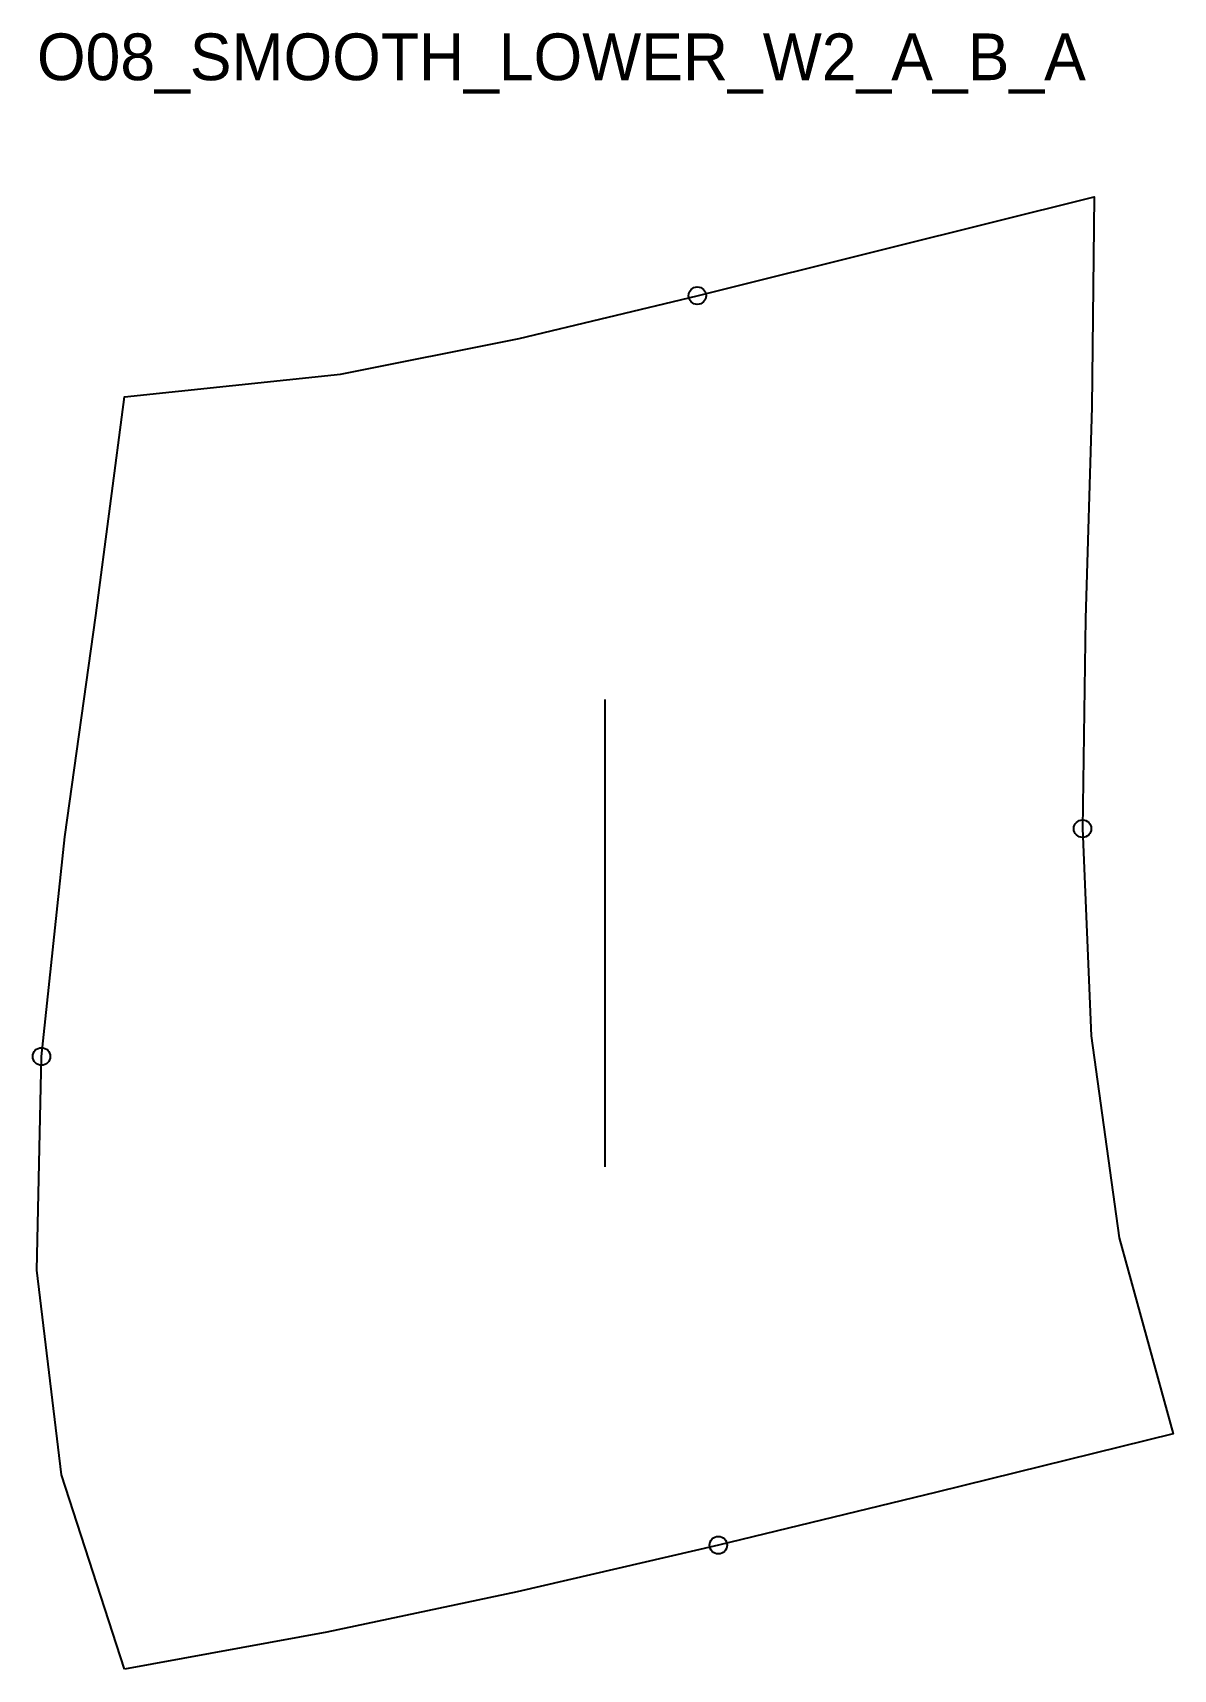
# Model space of a CAD drawing. Header units: millimetres. Extents: x -16 to 180, y 0 to 280.
import ezdxf

# ---------------------------------------------------------------- set-up
doc = ezdxf.new("R2010")
doc.units = ezdxf.units.MM
for name, color, linetype in [('CUT', 1, 'Continuous'), ('GRAIN', 3, 'Continuous'), ('ID', 7, 'Continuous'), ('NOTCH', 2, 'Continuous'), ('SEAM', 5, 'Continuous')]:
    doc.layers.add(name, color=color, linetype=linetype)

msp = doc.modelspace()

# ---------------------------------------------------------------- linework, layer by layer
at = {"layer": 'CUT'}
msp.add_lwpolyline([(0, 0), (-10.8, 33.29), (-15, 68.32), (-14.22, 104.92), (-10.25, 142.51), (-4.93, 180.4), (0, 217.86), (36.99, 221.72), (67.56, 227.85), (98.04, 235.17), (130.72, 243.29), (165.98, 252.07), (165.57, 216.08), (164.47, 179.92), (163.99, 143.93), (165.46, 108.47), (170.23, 73.86), (179.52, 40.32), (139.07, 30.34), (101.64, 21.25), (67.19, 13.25), (34.62, 6.35), (0, 0)], close=True, dxfattribs=at)
at = {"layer": 'GRAIN'}
msp.add_line((82.26, 86.04), (82.26, 166.04), dxfattribs=at)
at = {"layer": 'NOTCH'}
for centre in [(98.04, 235.17), (163.99, 143.93), (-14.22, 104.92), (101.64, 21.25)]:
    msp.add_circle(centre, 1.5, dxfattribs=at)
at = {"layer": 'SEAM'}
msp.add_lwpolyline([(0, 0), (-10.8, 33.29), (-15, 68.32), (-14.22, 104.92), (-10.25, 142.51), (-4.93, 180.4), (0, 217.86), (36.99, 221.72), (67.56, 227.85), (98.04, 235.17), (130.72, 243.29), (165.98, 252.07), (165.57, 216.08), (164.47, 179.92), (163.99, 143.93), (165.46, 108.47), (170.23, 73.86), (179.52, 40.32), (139.07, 30.34), (101.64, 21.25), (67.19, 13.25), (34.62, 6.35)], close=True, dxfattribs=at)

# ---------------------------------------------------------------- texts
at = {"layer": 'ID'}
msp.add_text('O08_SMOOTH_LOWER_W2_A_B_A', height=8, dxfattribs=at).set_placement((-15, 272.07))

doc.saveas('drawing.dxf')
